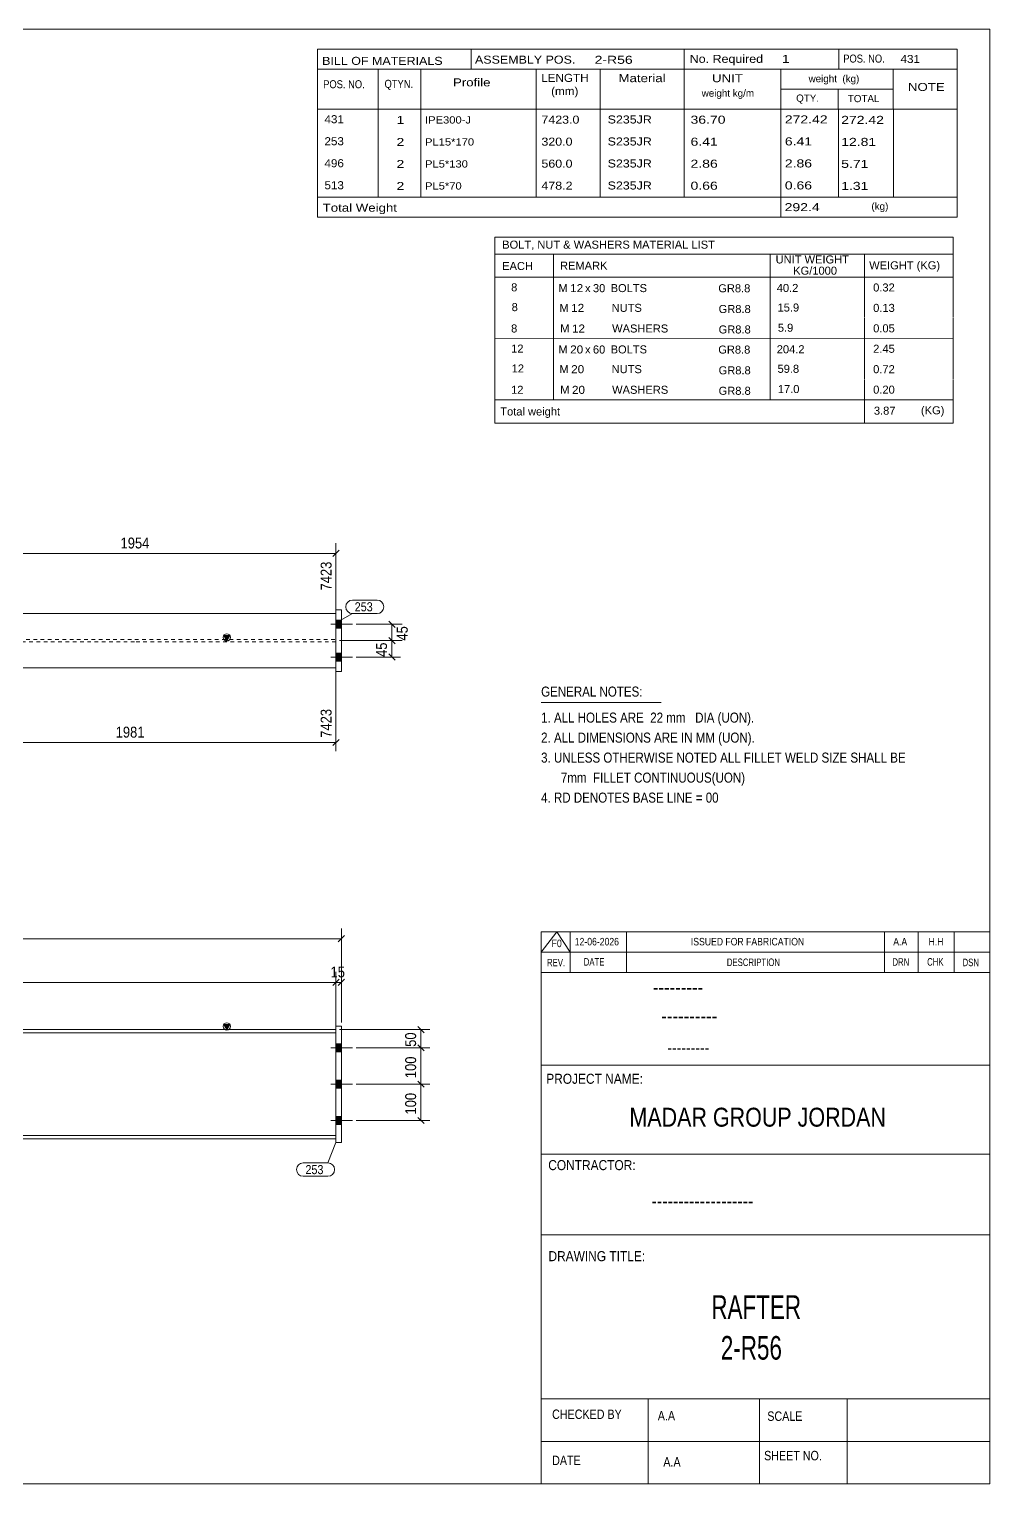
# Model space of a CAD drawing. Header units: millimetres. Extents: x 2 to 579, y 1 to 405.
# Drawn here: x 314.6 to 579, y 5 to 405 of the extents above; entities that cross this region are included whole.
import ezdxf

# ---------------------------------------------------------------- set-up
doc = ezdxf.new("R2010")
doc.units = ezdxf.units.MM
doc.linetypes.add('XKITLINE00', pattern=[0])
doc.linetypes.add('XKITLINE01', pattern=[4, 1, -1, 1, -1])
for name, color, linetype, lineweight in [('Bolt', 3, 'Continuous', 0), ('Dimensions', 7, 'Continuous', 0), ('DrawingSheet', 5, 'Continuous', 0), ('OtherObjectType', 7, 'Continuous', 0), ('Part', 2, 'Continuous', 0), ('PartMark', 7, 'Continuous', 0)]:
    doc.layers.add(name, color=color, linetype=linetype, lineweight=lineweight)
doc.styles.add('@ARIAL_UNICODE_MS_BOLD', font='ARIAL.TTF')
doc.styles.add('ARIAL', font='ARIAL.TTF')
doc.styles.add('ARIAL_NARROW', font='ARIALN.TTF')
doc.styles.add('COMIC_SANS_MS_BOLD', font='COMICBD.TTF')
doc.styles.add('SWIS721_EX_BT', font='ARIAL.TTF')
doc.styles.add('SWISSE', font='ARIAL.TTF')

# ---------------------------------------------------------------- blocks, each defined once
blk = doc.blocks.new('*A1')
at = {"layer": 'Bolt'}
for points in [[(400.54, 123.8), (399.04, 123.8), (399.04, 126), (400.54, 126)], [(400.54, 123.8), (399.04, 123.8), (399.04, 126), (400.54, 126)], [(400.54, 113.8), (399.04, 113.8), (399.04, 116), (400.54, 116)], [(400.54, 113.8), (399.04, 113.8), (399.04, 116), (400.54, 116)], [(400.54, 103.8), (399.04, 103.8), (399.04, 106), (400.54, 106)], [(400.54, 103.8), (399.04, 103.8), (399.04, 106), (400.54, 106)]]:
    blk.add_hatch(color=3, dxfattribs=at).paths.add_polyline_path(points, flags=17)
at = {"layer": 'Bolt', "color": 3, "linetype": 'XKITLINE00', "lineweight": 0}
for p, q in [((403.64, 124.9), (397.64, 124.9)), ((403.64, 124.9), (397.64, 124.9)), ((400.54, 126), (399.04, 126)), ((400.54, 126), (399.04, 126)), ((400.54, 123.8), (399.04, 123.8)), ((400.54, 123.8), (399.04, 123.8)), ((403.64, 114.9), (397.64, 114.9)), ((403.64, 114.9), (397.64, 114.9)), ((400.54, 116), (399.04, 116)), ((400.54, 116), (399.04, 116)), ((400.54, 113.8), (399.04, 113.8)), ((400.54, 113.8), (399.04, 113.8)), ((403.64, 104.9), (397.64, 104.9)), ((403.64, 104.9), (397.64, 104.9)), ((400.54, 106), (399.04, 106)), ((400.54, 106), (399.04, 106)), ((400.54, 103.8), (399.04, 103.8)), ((400.54, 103.8), (399.04, 103.8))]:
    blk.add_line(p, q, dxfattribs=at)
blk = doc.blocks.new('*A5')
at = {"layer": 'Part'}
blk.add_hatch(color=2, dxfattribs=at).paths.add_polyline_path([(368.24, 131.3), (369.84, 131.3), (369.04, 129.9)], flags=17)
at = {"layer": 'Part', "color": 2, "linetype": 'XKITLINE00', "lineweight": 0}
for p, q in [((48.45, 129.9), (103.75, 129.9)), ((103.75, 129), (48.45, 129)), ((103.85, 129.9), (223.69, 129.9)), ((223.69, 129), (103.85, 129)), ((223.79, 129.9), (343.64, 129.9)), ((343.64, 129), (223.79, 129)), ((343.74, 129.9), (399.04, 129.9)), ((399.04, 129), (343.74, 129)), ((369.04, 129.9), (368.24, 131.3)), ((368.24, 131.3), (369.84, 131.3)), ((369.84, 131.3), (369.04, 129.9)), ((103.75, 100.8), (48.45, 100.8)), ((223.69, 100.8), (103.85, 100.8)), ((343.64, 100.8), (223.79, 100.8)), ((399.04, 100.8), (343.74, 100.8)), ((48.45, 99.9), (103.75, 99.9)), ((103.85, 99.9), (223.69, 99.9)), ((223.79, 99.9), (343.64, 99.9)), ((343.74, 99.9), (399.04, 99.9))]:
    blk.add_line(p, q, dxfattribs=at)
at = {"layer": 'Part', "color": 7, "linetype": 'XKITLINE01', "lineweight": 0}
for p, q in [((48.45, 129.9), (48.45, 99.9)), ((399.04, 129.9), (399.04, 99.9))]:
    blk.add_line(p, q, dxfattribs=at)
at = {"layer": 'Part', "color": 2, "linetype": 'XKITLINE00', "lineweight": 0}
blk.add_circle((369.04, 130.8), 1, dxfattribs=at)
blk = doc.blocks.new('*A6')
at = {"layer": 'Part', "color": 2, "linetype": 'XKITLINE00', "lineweight": 0}
for p, q in [((399.04, 98.9), (399.04, 130.9)), ((399.04, 130.9), (400.54, 130.9)), ((400.54, 98.9), (400.54, 130.9)), ((399.04, 98.9), (400.54, 98.9))]:
    blk.add_line(p, q, dxfattribs=at)
blk = doc.blocks.new('*A12')
at = {"layer": 'Bolt'}
for points in [[(400.54, 240.25), (399.04, 240.25), (399.04, 242.45), (400.54, 242.45)], [(400.54, 240.25), (399.04, 240.25), (399.04, 242.45), (400.54, 242.45)], [(400.54, 240.25), (399.04, 240.25), (399.04, 242.45), (400.54, 242.45)], [(400.54, 231.25), (399.04, 231.25), (399.04, 233.45), (400.54, 233.45)], [(400.54, 231.25), (399.04, 231.25), (399.04, 233.45), (400.54, 233.45)], [(400.54, 231.25), (399.04, 231.25), (399.04, 233.45), (400.54, 233.45)]]:
    blk.add_hatch(color=3, dxfattribs=at).paths.add_polyline_path(points, flags=17)
at = {"layer": 'Bolt', "color": 3, "linetype": 'XKITLINE00', "lineweight": 0}
for p, q in [((403.64, 241.35), (397.64, 241.35)), ((403.64, 241.35), (397.64, 241.35)), ((403.64, 241.35), (397.64, 241.35)), ((400.54, 242.45), (399.04, 242.45)), ((400.54, 242.45), (399.04, 242.45)), ((400.54, 242.45), (399.04, 242.45)), ((400.54, 240.25), (399.04, 240.25)), ((400.54, 240.25), (399.04, 240.25)), ((400.54, 240.25), (399.04, 240.25)), ((403.64, 232.35), (397.64, 232.35)), ((403.64, 232.35), (397.64, 232.35)), ((403.64, 232.35), (397.64, 232.35)), ((400.54, 233.45), (399.04, 233.45)), ((400.54, 233.45), (399.04, 233.45)), ((400.54, 233.45), (399.04, 233.45)), ((400.54, 231.25), (399.04, 231.25)), ((400.54, 231.25), (399.04, 231.25)), ((400.54, 231.25), (399.04, 231.25))]:
    blk.add_line(p, q, dxfattribs=at)
blk = doc.blocks.new('*A16')
at = {"layer": 'Part'}
blk.add_hatch(color=2, dxfattribs=at).paths.add_polyline_path([(368.24, 238.25), (369.84, 238.25), (369.04, 236.85)], flags=17)
at = {"layer": 'Part', "color": 2, "linetype": 'XKITLINE00', "lineweight": 0}
for p, q in [((48.45, 244.35), (103.75, 244.35)), ((103.85, 244.35), (223.69, 244.35)), ((223.79, 244.35), (343.64, 244.35)), ((343.74, 244.35), (399.04, 244.35)), ((369.04, 236.85), (368.24, 238.25)), ((368.24, 238.25), (369.84, 238.25)), ((369.84, 238.25), (369.04, 236.85)), ((48.45, 229.35), (103.75, 229.35)), ((103.85, 229.35), (223.69, 229.35)), ((223.79, 229.35), (343.64, 229.35)), ((343.74, 229.35), (399.04, 229.35))]:
    blk.add_line(p, q, dxfattribs=at)
at = {"layer": 'Part', "color": 7, "linetype": 'XKITLINE01', "lineweight": 0}
for p, q in [((48.45, 229.35), (48.45, 244.35)), ((399.04, 229.35), (399.04, 244.35)), ((48.45, 237.17), (103.75, 237.17)), ((103.75, 236.52), (48.45, 236.52)), ((103.85, 237.17), (223.69, 237.17)), ((223.69, 236.52), (103.85, 236.52)), ((223.79, 237.17), (343.64, 237.17)), ((343.64, 236.52), (223.79, 236.52)), ((343.74, 237.17), (399.04, 237.17)), ((399.04, 236.52), (343.74, 236.52))]:
    blk.add_line(p, q, dxfattribs=at)
at = {"layer": 'Part', "color": 2, "linetype": 'XKITLINE00', "lineweight": 0}
blk.add_circle((369.04, 237.75), 1, dxfattribs=at)
blk = doc.blocks.new('*A17')
at = {"layer": 'Part', "color": 2, "linetype": 'XKITLINE00', "lineweight": 0}
for p, q in [((399.04, 228.35), (399.04, 245.35)), ((399.04, 245.35), (400.54, 245.35)), ((400.54, 245.35), (400.54, 228.35)), ((400.54, 228.35), (399.04, 228.35))]:
    blk.add_line(p, q, dxfattribs=at)
blk = doc.blocks.new('*A25')
at = {"layer": 'DrawingSheet', "color": 5, "linetype": 'XKITLINE00', "lineweight": 0}
for p, q in [((579, 405), (5, 405)), ((5, 405), (5, 5)), ((579, 5), (579, 405)), ((5, 5), (579, 5))]:
    blk.add_line(p, q, dxfattribs=at)
at = {"layer": 'DrawingSheet', "color": 5, "style": 'ARIAL', "width": 0.85}
blk.add_text('Tekla structures', height=2, rotation=90, dxfattribs=at).set_placement((4.5, 5.5))
blk = doc.blocks.new('*A26')
at = {"layer": 'OtherObjectType', "color": 7, "linetype": 'XKITLINE00', "lineweight": 0}
for p, q in [((442.76, 347.8), (442.75, 336.8)), ((442.76, 347.8), (568.88, 347.8)), ((568.88, 347.8), (568.88, 336.8)), ((442.75, 343.15), (568.88, 343.15)), ((458.87, 343.16), (458.87, 336.8)), ((518.57, 343.16), (518.57, 336.8)), ((544.47, 343.14), (544.47, 336.8)), ((442.76, 336.77), (442.76, 331.27)), ((442.77, 336.8), (568.88, 336.8)), ((458.92, 336.8), (458.92, 331.18)), ((518.57, 336.8), (518.57, 331.18)), ((544.5, 336.8), (544.5, 331.3)), ((568.88, 336.8), (568.88, 331.3)), ((442.79, 331.18), (442.79, 325.57)), ((458.95, 331.18), (458.95, 325.56)), ((518.57, 331.18), (518.57, 325.56)), ((544.5, 331.18), (544.5, 325.68)), ((568.88, 331.18), (568.88, 325.68)), ((442.79, 325.55), (442.79, 319.98)), ((458.95, 325.56), (458.95, 319.94)), ((518.57, 325.56), (518.57, 319.94)), ((544.5, 325.56), (544.5, 319.95)), ((568.88, 325.56), (568.88, 319.95)), ((568.88, 319.95), (442.75, 319.98)), ((442.76, 319.91), (442.76, 314.41)), ((458.92, 319.94), (458.92, 314.32)), ((518.57, 319.94), (518.57, 314.32)), ((544.5, 319.94), (544.5, 314.44)), ((568.88, 319.94), (568.88, 314.44)), ((442.79, 314.32), (442.79, 308.71)), ((458.95, 314.32), (458.95, 308.71)), ((518.57, 314.32), (518.57, 308.71)), ((544.5, 314.32), (544.5, 308.82)), ((568.88, 314.32), (568.88, 308.82)), ((442.79, 308.69), (442.79, 303.12)), ((458.95, 308.7), (458.95, 303.09)), ((518.57, 308.71), (518.57, 303.09)), ((544.5, 308.7), (544.5, 303.1)), ((568.88, 308.7), (568.88, 303.09)), ((568.88, 303.09), (442.75, 303.12)), ((442.78, 303.09), (442.78, 296.68)), ((442.85, 303.08), (568.87, 303.09)), ((544.5, 303.05), (544.5, 296.64)), ((568.87, 303.06), (568.87, 296.64)), ((442.77, 296.64), (568.87, 296.64))]:
    blk.add_line(p, q, dxfattribs=at)
at = {"layer": 'OtherObjectType', "color": 7, "style": 'ARIAL_NARROW'}
for s, width, p in [('BOLT, NUT & WASHERS MATERIAL LIST', 1.211571, (444.79, 344.64)), ('EACH', 1.211571, (444.78, 338.77)), ('REMARK', 1.211571, (460.7, 338.86)), ('UNIT WEIGHT', 1.211571, (520.03, 340.57)), ('WEIGHT (KG)', 1.211571, (545.78, 338.95)), (' KG/1000', 1.211571, (524.02, 337.48)), ('8', 1.211571, (447.26, 332.9)), ('M', 1.211571, (460.26, 332.7)), ('12', 1.275, (463.5, 332.68)), ('x', 1.211571, (467.58, 332.68)), ('30', 1.211571, (469.76, 332.67)), ('BOLTS', 1.211571, (474.63, 332.69)), ('GR8.8', 1.211571, (504.25, 332.64)), ('40.2', 1.211571, (520.34, 332.73)), ('0.32', 1.211571, (546.87, 332.86)), ('8', 1.211571, (447.4, 327.46)), ('M', 1.211571, (460.54, 327.26)), ('12', 1.275, (463.78, 327.24)), ('NUTS', 1.211571, (474.91, 327.26)), ('GR8.8', 1.211571, (504.35, 326.94)), ('15.9', 1.211571, (520.56, 327.35)), ('0.13', 1.211571, (546.87, 327.24)), ('5.9', 1.211571, (520.64, 321.79)), ('8', 1.211571, (447.24, 321.59)), ('M', 1.211571, (460.76, 321.59)), ('12', 1.275, (464, 321.57)), ('WASHERS', 1.211571, (475.04, 321.58)), ('GR8.8', 1.211571, (504.35, 321.32)), ('0.05', 1.211571, (546.87, 321.63)), ('12', 1.211571, (447.26, 316.05)), ('M', 1.211571, (460.26, 315.84)), ('20', 1.275, (463.5, 315.82)), ('x', 1.211571, (467.58, 315.82)), ('60', 1.211571, (469.76, 315.81)), ('BOLTS', 1.211571, (474.63, 315.83)), ('GR8.8', 1.211571, (504.25, 315.78)), ('204.2', 1.211571, (520.34, 315.87)), ('2.45', 1.211571, (546.87, 316.01)), ('12', 1.211571, (447.4, 310.6)), ('M', 1.211571, (460.54, 310.41)), ('20', 1.275, (463.78, 310.39)), ('NUTS', 1.211571, (474.91, 310.4)), ('GR8.8', 1.211571, (504.35, 310.08)), ('59.8', 1.211571, (520.56, 310.5)), ('0.72', 1.211571, (546.87, 310.39)), ('12', 1.211571, (447.24, 304.73)), ('M', 1.211571, (460.76, 304.73)), ('20', 1.275, (464, 304.71)), ('WASHERS', 1.211571, (475.04, 304.73)), ('GR8.8', 1.211571, (504.35, 304.46)), ('17.0', 1.211571, (520.64, 304.93)), ('0.20', 1.211571, (546.87, 304.77)), ('Total weight', 1.211571, (444.26, 298.76)), ('3.87', 1.211571, (547.07, 298.99)), ('(KG)', 1.211571, (560.02, 299.09))]:
    blk.add_text(s, height=2.2, dxfattribs=dict(at, width=width)).set_placement(p)
blk = doc.blocks.new('*A27')
at = {"layer": 'OtherObjectType', "color": 7, "linetype": 'XKITLINE00', "lineweight": 0}
blk.add_line((455.5, 219.82), (488.5, 219.82), dxfattribs=at)
at = {"layer": 'OtherObjectType', "color": 7, "style": 'ARIAL_NARROW', "width": 1.008832}
for s, p in [('GENERAL NOTES:', (455.5, 221.47)), ('1. ALL HOLES ARE  22 mm   DIA (UON).', (455.5, 214.32)), ('2. ALL DIMENSIONS ARE IN MM (UON).', (455.5, 208.82)), ('3. UNLESS OTHERWISE NOTED ALL FILLET WELD SIZE SHALL BE', (455.5, 203.32)), ('7mm  FILLET CONTINUOUS(UON)', (460.95, 197.82)), ('4. RD DENOTES BASE LINE = 00', (455.5, 192.32))]:
    blk.add_text(s, height=2.75, dxfattribs=at).set_placement(p)
blk = doc.blocks.new('*A28')
at = {"layer": 'OtherObjectType', "color": 7, "linetype": 'XKITLINE00', "lineweight": 0}
for p, q in [((455.5, 156.76), (579, 156.76)), ((455.5, 151.21), (459.82, 156.76)), ((455.5, 151.21), (455.5, 156.76)), ((459.82, 156.76), (463.53, 151.21)), ((463.53, 151.21), (463.53, 156.76)), ((478.97, 151.21), (478.97, 156.76)), ((549.98, 151.21), (549.98, 156.76)), ((559.24, 151.21), (559.24, 156.76)), ((569.12, 151.21), (569.12, 156.76)), ((579, 151.21), (579, 156.76)), ((455.5, 151.21), (579, 151.21)), ((455.5, 145.65), (455.5, 151.21)), ((459.21, 151.21), (579, 151.21)), ((463.53, 145.65), (463.53, 151.21)), ((478.97, 145.65), (478.97, 151.21)), ((549.98, 145.65), (549.98, 151.21)), ((559.24, 145.65), (559.24, 151.21)), ((569.12, 145.65), (569.12, 151.21)), ((579, 145.65), (579, 151.21))]:
    blk.add_line(p, q, dxfattribs=at)
at = {"layer": 'OtherObjectType', "color": 7, "style": 'ARIAL_NARROW'}
for s, height, width, p in [('F0', 2.058, 1.008832, (458.4, 152.59)), ('12-06-2026', 2.058, 1.008832, (464.76, 153.06)), ('ISSUED FOR FABRICATION', 2.0583, 1.008832, (496.71, 153.06)), ('A.A', 2.058, 1.008832, (552.4, 153.06)), ('H.H', 2.058, 1.008832, (562.13, 153.06)), ('REV.', 2.058, 0.907949, (457.13, 147.31)), ('DATE', 2.058, 0.907949, (467.23, 147.5)), ('DESCRIPTION', 2.0583, 0.907949, (506.61, 147.39)), ('DRN', 2.058, 0.907949, (552.17, 147.47)), ('CHK', 2.058, 0.907949, (561.72, 147.5)), ('DSN', 2.058, 0.907949, (571.47, 147.35))]:
    blk.add_text(s, height=height, dxfattribs=dict(at, width=width)).set_placement(p)
blk = doc.blocks.new('*A30')
at = {"layer": 'OtherObjectType', "color": 2, "linetype": 'XKITLINE00', "lineweight": 0}
for p, q in [((455.5, 145.65), (579, 145.65)), ((455.5, 5), (455.5, 145.64)), ((578.98, 145.64), (579, 5)), ((579, 120.14), (455.5, 120.14)), ((455.5, 95.63), (579, 95.63)), ((579, 73.49), (455.5, 73.49)), ((579, 28.4), (455.5, 28.4)), ((484.94, 28.4), (484.94, 5)), ((515.62, 5), (515.62, 28.4)), ((539.75, 5), (539.75, 28.4)), ((579, 16.7), (455.5, 16.7)), ((579, 5), (455.5, 5))]:
    blk.add_line(p, q, dxfattribs=at)
at = {"layer": 'OtherObjectType', "color": 4, "style": '@ARIAL_UNICODE_MS_BOLD', "width": 0.85}
blk.add_text('---------', height=3.9, dxfattribs=at).set_placement((486.23, 139.59))
at = {"layer": 'OtherObjectType', "color": 7, "style": 'ARIAL', "width": 0.85}
for s, height, p in [('----------', 3.9, (488.56, 131.77)), ('---------', 3.25, (490.21, 123.31))]:
    blk.add_text(s, height=height, dxfattribs=at).set_placement(p)
at = {"layer": 'OtherObjectType', "color": 3, "width": 0.85}
for s, style, p in [('PROJECT NAME:', 'SWIS721_EX_BT', (456.92, 115.01)), ('CONTRACTOR:', 'SWISSE', (457.47, 91.27)), ('DRAWING TITLE:', 'SWIS721_EX_BT', (457.53, 66.24))]:
    blk.add_text(s, height=2.7618, dxfattribs=dict(at, style=style)).set_placement(p)
at = {"layer": 'OtherObjectType', "color": 7, "width": 0.85}
for s, height, p in [('MADAR GROUP JORDAN', 5.2, (479.79, 103.23)), ('CHECKED BY', 2.592, (458.53, 22.86)), ('A.A', 2.592, (487.61, 22.45)), ('SCALE', 2.592, (517.74, 22.33)), ('DATE', 2.592, (458.54, 10.16)), ('A.A', 2.592, (489.14, 9.76)), ('SHEET NO.', 2.592, (516.87, 11.49))]:
    blk.add_text(s, height=height, dxfattribs=at).set_placement(p)
at = {"layer": 'OtherObjectType', "color": 1}
for s, height, style, width, p in [('-------------------', 3.9, 'COMIC_SANS_MS_BOLD', 0.85, (485.87, 80.86)), ('RAFTER', 6.5, 'ARIAL', 0.68, (502.34, 50.37)), ('2-R56', 6.5, 'ARIAL', 0.68, (504.95, 39.17))]:
    blk.add_text(s, height=height, dxfattribs=dict(at, style=style, width=width)).set_placement(p)
blk = doc.blocks.new('*A31')
at = {"layer": 'OtherObjectType', "color": 7, "linetype": 'XKITLINE00', "lineweight": 0}
for p, q in [((393.98, 399.5), (569.98, 399.5)), ((393.98, 399.5), (393.98, 388.5)), ((436.26, 399.42), (436.26, 393.87)), ((494.85, 394), (494.85, 399.5)), ((537.43, 393.96), (537.43, 399.42)), ((569.98, 394), (569.98, 399.5)), ((393.98, 394), (569.98, 394)), ((410.64, 394), (410.64, 383)), ((422.4, 393.98), (422.4, 383.03)), ((454.12, 393.99), (454.13, 383)), ((471.78, 393.98), (471.78, 383)), ((494.85, 393.98), (494.85, 383)), ((521.43, 394), (521.43, 383)), ((552.42, 394), (552.42, 383)), ((569.98, 394), (569.98, 388.5)), ((393.98, 388.5), (393.98, 383)), ((521.45, 388.52), (552.45, 388.52)), ((537.28, 388.52), (537.28, 383)), ((569.98, 388.5), (569.98, 383)), ((393.98, 383), (569.98, 383)), ((393.98, 383), (393.98, 376.95)), ((410.63, 383), (410.63, 376.95)), ((422.44, 382.99), (422.44, 376.95)), ((454.12, 383), (454.11, 376.95)), ((471.79, 383), (471.79, 376.95)), ((494.87, 383), (494.87, 376.95)), ((521.44, 383), (521.44, 376.95)), ((537.33, 382.95), (537.33, 376.95)), ((552.43, 383), (552.43, 376.95)), ((569.98, 383), (569.98, 376.95)), ((393.98, 376.95), (393.98, 370.9)), ((410.63, 376.95), (410.63, 370.9)), ((422.44, 376.94), (422.44, 370.9)), ((454.12, 376.95), (454.11, 370.9)), ((471.79, 376.95), (471.79, 370.9)), ((494.87, 376.95), (494.87, 370.9)), ((521.44, 376.95), (521.44, 370.9)), ((537.33, 376.9), (537.33, 370.9)), ((552.43, 376.95), (552.43, 370.9)), ((569.98, 376.95), (569.98, 370.9)), ((393.98, 370.9), (393.98, 364.85)), ((410.63, 370.9), (410.63, 364.85)), ((422.44, 370.89), (422.44, 364.85)), ((454.12, 370.9), (454.11, 364.85)), ((471.79, 370.9), (471.79, 364.85)), ((494.87, 370.9), (494.87, 364.85)), ((521.44, 370.9), (521.44, 364.85)), ((537.33, 370.85), (537.33, 364.85)), ((552.43, 370.9), (552.43, 364.85)), ((569.98, 370.9), (569.98, 364.85)), ((393.98, 364.85), (393.98, 358.8)), ((410.63, 364.85), (410.63, 358.8)), ((422.44, 364.84), (422.44, 358.8)), ((454.12, 364.85), (454.11, 358.8)), ((471.79, 364.85), (471.79, 358.8)), ((494.87, 364.85), (494.87, 358.8)), ((521.44, 364.85), (521.44, 358.8)), ((537.33, 364.8), (537.33, 358.8)), ((552.43, 364.85), (552.43, 358.8)), ((569.98, 364.85), (569.98, 358.8)), ((393.98, 358.8), (569.98, 358.8)), ((393.98, 358.8), (393.98, 353.3)), ((521.44, 358.8), (521.44, 353.3)), ((569.98, 358.8), (569.98, 353.3)), ((393.98, 353.3), (569.98, 353.3))]:
    blk.add_line(p, q, dxfattribs=at)
at = {"layer": 'OtherObjectType', "color": 7, "style": 'ARIAL_NARROW'}
for s, height, width, p in [('BILL OF MATERIALS', 2.2, 1.36, (395.25, 395.16)), ('ASSEMBLY POS.', 2.2, 1.36, (437.3, 395.5)), ('2-R56', 2.2, 1.525501, (470.23, 395.46)), ('No. Required', 2.2, 1.36, (496.39, 395.72)), ('1', 2.2, 1.525501, (521.75, 395.72)), ('POS. NO.', 2.2, 1.02, (538.63, 395.79)), ('431', 2.2, 1.270501, (554.4, 395.69)), ('LENGTH', 2.2, 1.275, (455.54, 390.49)), ('Material', 2.2, 1.445, (476.81, 390.41)), ('UNIT', 2.2, 1.445, (502.52, 390.4)), ('weight  (kg)', 1.98, 1.19, (529.11, 390.39)), ('POS. NO.', 2.2, 1.02, (395.53, 388.74)), ('QTYN.', 2.2, 1.02, (412.42, 388.84)), ('Profile', 2.2, 1.445, (431.26, 389.25)), ('(mm)', 2.2, 1.275, (458.26, 386.86)), ('weight kg/m', 1.98, 1.19, (499.69, 386.4)), ('NOTE', 2.2, 1.445, (556.44, 387.99)), ('QTY.', 1.98, 1.19, (525.68, 385.03)), ('TOTAL', 1.98, 1.19, (539.9, 384.91)), ('431', 2.2, 1.270501, (395.89, 379.12)), ('1', 2.2, 1.525501, (415.71, 378.91)), ('IPE300-J', 1.98, 1.355501, (423.56, 379.04)), ('7423.0', 2.2, 1.355501, (455.59, 379.01)), ('S235JR', 2.2, 1.355501, (473.81, 379.05)), ('36.70', 2.2, 1.525501, (496.62, 378.99)), ('272.42', 2.2, 1.525501, (522.57, 379.07)), ('272.42', 2.2, 1.525501, (538.08, 378.94)), ('253', 2.2, 1.270501, (395.89, 373.07)), ('2', 2.2, 1.525501, (415.71, 372.86)), ('PL15*170', 1.98, 1.355501, (423.56, 372.99)), ('320.0', 2.2, 1.355501, (455.59, 372.96)), ('S235JR', 2.2, 1.355501, (473.81, 373)), ('6.41', 2.2, 1.525501, (496.62, 372.94)), ('6.41', 2.2, 1.525501, (522.57, 373.02)), ('12.81', 2.2, 1.525501, (538.08, 372.89)), ('496', 2.2, 1.270501, (395.89, 367.02)), ('2', 2.2, 1.525501, (415.71, 366.81)), ('PL5*130', 1.98, 1.355501, (423.56, 366.94)), ('560.0', 2.2, 1.355501, (455.59, 366.91)), ('S235JR', 2.2, 1.355501, (473.81, 366.95)), ('2.86', 2.2, 1.525501, (496.62, 366.89)), ('2.86', 2.2, 1.525501, (522.57, 366.97)), ('5.71', 2.2, 1.525501, (538.08, 366.84)), ('513', 2.2, 1.270501, (395.89, 360.97)), ('2', 2.2, 1.525501, (415.71, 360.76)), ('PL5*70', 1.98, 1.355501, (423.56, 360.89)), ('478.2', 2.2, 1.355501, (455.59, 360.86)), ('S235JR', 2.2, 1.355501, (473.81, 360.9)), ('0.66', 2.2, 1.525501, (496.62, 360.84)), ('0.66', 2.2, 1.525501, (522.57, 360.92)), ('1.31', 2.2, 1.525501, (538.08, 360.79)), ('Total Weight', 2.2, 1.445, (395.4, 354.79)), ('292.4', 2.2, 1.525501, (522.52, 354.94)), ('(kg)', 1.98, 1.19, (546.4, 355.31))]:
    blk.add_text(s, height=height, dxfattribs=dict(at, width=width)).set_placement(p)
blk = doc.blocks.new('*A33')
at = {"layer": 'Dimensions', "color": 7, "linetype": 'XKITLINE00', "lineweight": 0}
for p, q in [((46.95, 131.9), (46.95, 157.75)), ((400.54, 131.9), (400.54, 157.75)), ((47.8, 155.75), (46.1, 154.05)), ((46.95, 154.9), (400.54, 154.9)), ((401.39, 155.75), (399.69, 154.05))]:
    blk.add_line(p, q, dxfattribs=at)
at = {"layer": 'Dimensions', "color": 3}
for p in [(46.95, 154.9), (400.54, 154.9)]:
    blk.add_point(p, dxfattribs=at)
at = {"layer": 'Dimensions', "color": 3, "style": 'ARIAL', "width": 0.85}
blk.add_text('7453', height=3, dxfattribs=at).set_placement((219.29, 156.25))
blk = doc.blocks.new('*A35')
at = {"layer": 'Dimensions', "color": 7, "linetype": 'XKITLINE00', "lineweight": 0}
for p, q in [((48.45, 130.9), (48.45, 145.75)), ((399.04, 130.9), (399.04, 145.75)), ((49.3, 143.75), (47.6, 142.05)), ((48.45, 142.9), (399.04, 142.9)), ((399.89, 143.75), (398.19, 142.05))]:
    blk.add_line(p, q, dxfattribs=at)
at = {"layer": 'Dimensions', "color": 3}
for p in [(48.45, 142.9), (399.04, 142.9)]:
    blk.add_point(p, dxfattribs=at)
at = {"layer": 'Dimensions', "color": 3, "style": 'ARIAL', "width": 0.85}
blk.add_text('7423', height=3, dxfattribs=at).set_placement((219.29, 144.25))
blk = doc.blocks.new('*A36')
at = {"layer": 'Dimensions', "color": 7, "linetype": 'XKITLINE00', "lineweight": 0}
for p, q in [((399.04, 130.9), (399.04, 145.75)), ((400.54, 131.9), (400.54, 145.75)), ((399.89, 143.75), (398.19, 142.05)), ((399.04, 142.9), (400.54, 142.9)), ((401.39, 143.75), (399.69, 142.05))]:
    blk.add_line(p, q, dxfattribs=at)
at = {"layer": 'Dimensions', "color": 3}
for p in [(399.04, 142.9), (400.54, 142.9)]:
    blk.add_point(p, dxfattribs=at)
at = {"layer": 'Dimensions', "color": 3, "style": 'ARIAL', "width": 0.85}
blk.add_text('15', height=3, dxfattribs=at).set_placement((397.56, 144.25))
blk = doc.blocks.new('*A44')
at = {"layer": 'Dimensions', "color": 7, "linetype": 'XKITLINE00', "lineweight": 0}
for p, q in [((404.64, 114.9), (424.85, 114.9)), ((421.6, 115.75), (423.3, 114.05)), ((422.45, 104.9), (422.45, 114.9)), ((404.64, 104.9), (424.85, 104.9)), ((421.6, 105.75), (423.3, 104.05))]:
    blk.add_line(p, q, dxfattribs=at)
at = {"layer": 'Dimensions', "color": 3}
for p in [(422.45, 114.9), (422.45, 104.9)]:
    blk.add_point(p, dxfattribs=at)
at = {"layer": 'Dimensions', "color": 3, "style": 'ARIAL', "width": 0.85}
blk.add_text('100', height=3, rotation=90.0002, dxfattribs=at).set_placement((421.1, 106.56))
blk = doc.blocks.new('*A45')
at = {"layer": 'Dimensions', "color": 7, "linetype": 'XKITLINE00', "lineweight": 0}
for p, q in [((404.64, 124.9), (424.85, 124.9)), ((421.6, 125.75), (423.3, 124.05)), ((422.45, 114.9), (422.45, 124.9)), ((404.64, 114.9), (424.85, 114.9)), ((421.6, 115.75), (423.3, 114.05))]:
    blk.add_line(p, q, dxfattribs=at)
at = {"layer": 'Dimensions', "color": 3}
for p in [(422.45, 124.9), (422.45, 114.9)]:
    blk.add_point(p, dxfattribs=at)
at = {"layer": 'Dimensions', "color": 3, "style": 'ARIAL', "width": 0.85}
blk.add_text('100', height=3, rotation=90.0002, dxfattribs=at).set_placement((421.1, 116.56))
blk = doc.blocks.new('*A46')
at = {"layer": 'Dimensions', "color": 7, "linetype": 'XKITLINE00', "lineweight": 0}
for p, q in [((400.04, 129.9), (424.85, 129.9)), ((421.6, 130.75), (423.3, 129.05)), ((422.45, 124.9), (422.45, 129.9)), ((404.64, 124.9), (424.85, 124.9)), ((421.6, 125.75), (423.3, 124.05))]:
    blk.add_line(p, q, dxfattribs=at)
at = {"layer": 'Dimensions', "color": 3}
for p in [(422.45, 129.9), (422.45, 124.9)]:
    blk.add_point(p, dxfattribs=at)
at = {"layer": 'Dimensions', "color": 3, "style": 'ARIAL', "width": 0.85}
blk.add_text('50', height=3, rotation=90.0002, dxfattribs=at).set_placement((421.1, 125.17))
blk = doc.blocks.new('*A50')
at = {"layer": 'PartMark', "color": 7, "linetype": 'XKITLINE00', "lineweight": 0}
for p, q in [((399.04, 98.9), (396.81, 93.27)), ((390.05, 93.27), (396.81, 93.27)), ((390.05, 89.57), (396.81, 89.57))]:
    blk.add_line(p, q, dxfattribs=at)
for centre, start, end in [((390.05, 91.42), 90, 270), ((396.81, 91.42), 270, 90)]:
    blk.add_arc(centre, 1.85, start, end, dxfattribs=at)
at = {"layer": 'PartMark', "color": 3, "style": 'ARIAL', "width": 0.85}
blk.add_text('253', height=2.5, dxfattribs=at).set_placement((390.65, 90.17))
blk = doc.blocks.new('*A63')
at = {"layer": 'Dimensions', "color": 7, "linetype": 'XKITLINE00', "lineweight": 0}
for p, q in [((290.26, 261.7), (288.57, 260)), ((289.41, 241.21), (289.41, 263.7)), ((289.41, 260.85), (399.04, 260.85)), ((399.89, 261.7), (398.19, 260)), ((399.04, 245.35), (399.04, 263.7))]:
    blk.add_line(p, q, dxfattribs=at)
at = {"layer": 'Dimensions', "color": 3}
for p in [(289.41, 260.85), (399.04, 260.85)]:
    blk.add_point(p, dxfattribs=at)
at = {"layer": 'Dimensions', "color": 3, "style": 'ARIAL', "width": 0.85}
blk.add_text('1954', height=3, dxfattribs=at).set_placement((339.78, 262.2))
blk.add_text('7423', height=3, rotation=90.0002, dxfattribs=at).set_placement((397.84, 250.65))
blk = doc.blocks.new('*A68')
at = {"layer": 'Dimensions', "color": 7, "linetype": 'XKITLINE00', "lineweight": 0}
for p, q in [((286.74, 229.48), (286.74, 206.45)), ((399.04, 228.35), (399.04, 206.45)), ((287.59, 209.7), (285.9, 208)), ((286.74, 208.85), (399.04, 208.85)), ((399.89, 209.7), (398.19, 208))]:
    blk.add_line(p, q, dxfattribs=at)
at = {"layer": 'Dimensions', "color": 3}
for p in [(286.74, 208.85), (399.04, 208.85)]:
    blk.add_point(p, dxfattribs=at)
at = {"layer": 'Dimensions', "color": 3, "style": 'ARIAL', "width": 0.85}
blk.add_text('7423', height=3, rotation=90.0002, dxfattribs=at).set_placement((397.84, 210.15))
blk.add_text('1981', height=3, dxfattribs=at).set_placement((338.44, 210.2))
blk = doc.blocks.new('*A71')
at = {"layer": 'Dimensions', "color": 7, "linetype": 'XKITLINE00', "lineweight": 0}
for p, q in [((400.04, 236.85), (416.85, 236.85)), ((413.6, 237.7), (415.3, 236)), ((414.45, 232.35), (414.45, 236.85)), ((404.64, 232.35), (416.85, 232.35)), ((413.6, 233.2), (415.3, 231.5))]:
    blk.add_line(p, q, dxfattribs=at)
at = {"layer": 'Dimensions', "color": 3}
for p in [(414.45, 236.85), (414.45, 232.35)]:
    blk.add_point(p, dxfattribs=at)
at = {"layer": 'Dimensions', "color": 3, "style": 'ARIAL', "width": 0.85}
blk.add_text('45', height=3, rotation=90.0002, dxfattribs=at).set_placement((413.1, 232.37))
blk = doc.blocks.new('*A72')
at = {"layer": 'Dimensions', "color": 7, "linetype": 'XKITLINE00', "lineweight": 0}
for p, q in [((404.64, 241.35), (417.3, 241.35)), ((413.6, 242.2), (415.3, 240.5)), ((414.45, 236.85), (414.45, 241.35)), ((400.04, 236.85), (417.3, 236.85)), ((413.6, 237.7), (415.3, 236))]:
    blk.add_line(p, q, dxfattribs=at)
at = {"layer": 'Dimensions', "color": 3}
for p in [(414.45, 241.35), (414.45, 236.85)]:
    blk.add_point(p, dxfattribs=at)
at = {"layer": 'Dimensions', "color": 3, "style": 'ARIAL', "width": 0.85}
blk.add_text('45', height=3, rotation=90.0002, dxfattribs=at).set_placement((418.8, 236.87))
blk = doc.blocks.new('*A78')
at = {"layer": 'PartMark', "color": 7, "linetype": 'XKITLINE00', "lineweight": 0}
for p, q in [((403.61, 248.01), (410.37, 248.01)), ((399.37, 241.92), (403.61, 244.31)), ((403.61, 244.31), (410.37, 244.31))]:
    blk.add_line(p, q, dxfattribs=at)
for centre, start, end in [((403.61, 246.16), 90, 270), ((410.37, 246.16), 270, 90)]:
    blk.add_arc(centre, 1.85, start, end, dxfattribs=at)
at = {"layer": 'PartMark', "color": 3, "style": 'ARIAL', "width": 0.85}
blk.add_text('253', height=2.5, dxfattribs=at).set_placement((404.21, 244.91))

msp = doc.modelspace()

# ---------------------------------------------------------------- block references
at = {"lineweight": 0}
for name in ['*A25', '*A31', '*A26', '*A63', '*A78', '*A17', '*A12', '*A72', '*A71', '*A68', '*A27', '*A33', '*A28', '*A35', '*A36', '*A30', '*A6', '*A46', '*A1', '*A45', '*A44', '*A50']:
    msp.add_blockref(name, (0, 0), dxfattribs=at)
at = {"layer": 'Part', "lineweight": 0}
for name in ['*A16', '*A5']:
    msp.add_blockref(name, (0, 0), dxfattribs=at)

doc.saveas('drawing.dxf')
